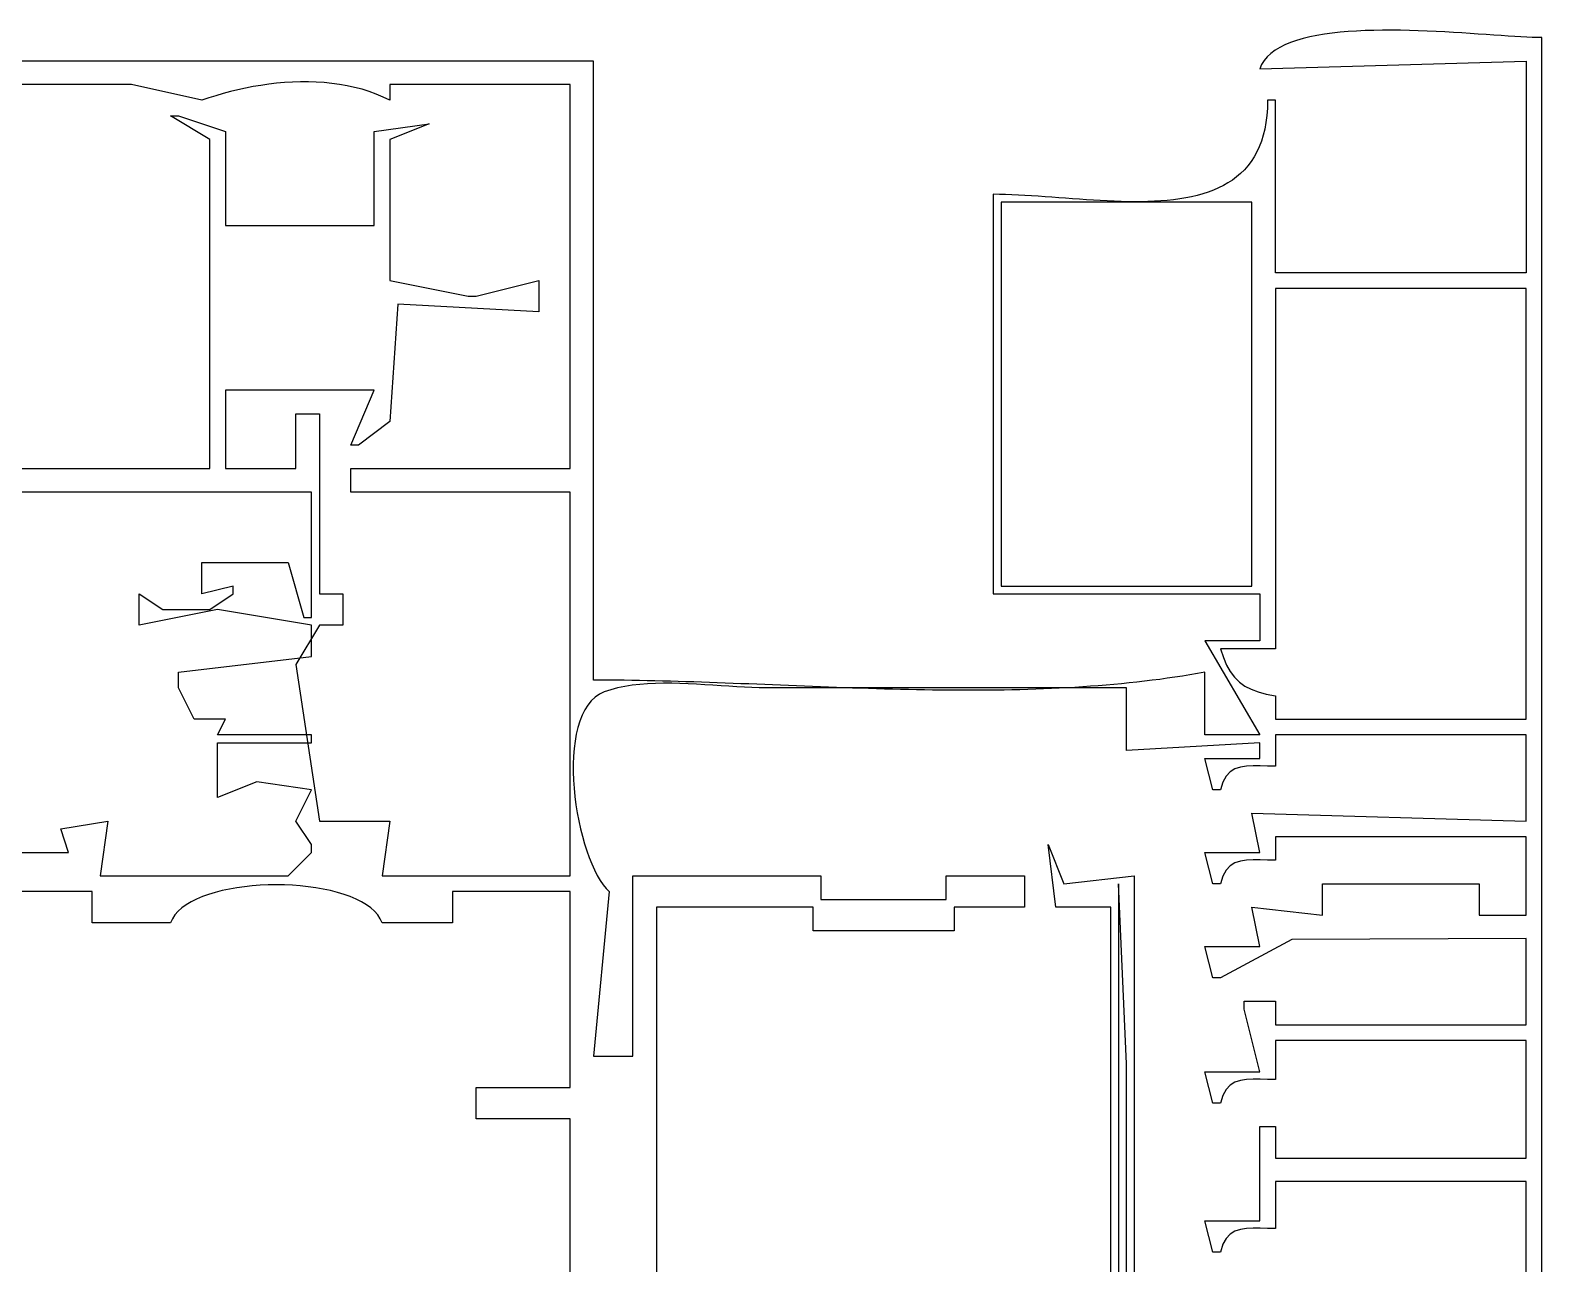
# Model space of a CAD drawing. Header units: metres. Extents: x 249 to 997, y 92 to 756.
# Drawn here: x 673.1 to 866, y 595.5 to 752.9 of the extents above; entities that cross this region are included whole.
import ezdxf

# ---------------------------------------------------------------- set-up
doc = ezdxf.new("R2010")
doc.units = ezdxf.units.M

msp = doc.modelspace()

# ---------------------------------------------------------------- linework, layer by layer
for p, q in [((838.2615, 752.4349), (837.3125, 752.2766)), ((839.2458, 752.5689), (838.2615, 752.4349)), ((840.2619, 752.6801), (839.2458, 752.5689)), ((841.3062, 752.7699), (840.2619, 752.6801)), ((842.375, 752.8395), (841.3062, 752.7699)), ((843.4647, 752.8904), (842.375, 752.8395)), ((844.5718, 752.9239), (843.4647, 752.8904)), ((845.6926, 752.9414), (844.5718, 752.9239)), ((846.8235, 752.9441), (845.6926, 752.9414)), ((847.9608, 752.9335), (846.8235, 752.9441)), ((849.1011, 752.911), (847.9608, 752.9335)), ((850.2406, 752.8778), (849.1011, 752.911)), ((851.3758, 752.8353), (850.2406, 752.8778)), ((852.503, 752.785), (851.3758, 752.8353)), ((853.6186, 752.728), (852.503, 752.785)), ((854.7191, 752.6659), (853.6186, 752.728)), ((855.8008, 752.5999), (854.7191, 752.6659)), ((856.86, 752.5314), (855.8008, 752.5999)), ((857.8933, 752.4617), (856.86, 752.5314)), ((858.8969, 752.3923), (857.8933, 752.4617)), ((859.8672, 752.3244), (858.8969, 752.3923)), ((832.5642, 750.744), (831.9641, 750.3787)), ((833.225, 751.0757), (832.5642, 750.744)), ((833.9428, 751.375), (833.225, 751.0757)), ((834.7141, 751.6435), (833.9428, 751.375)), ((835.5352, 751.8823), (834.7141, 751.6435)), ((836.4026, 752.0929), (835.5352, 751.8823)), ((837.3125, 752.2766), (836.4026, 752.0929)), ((860.8007, 752.2594), (859.8672, 752.3244)), ((861.6938, 752.1987), (860.8007, 752.2594)), ((862.5427, 752.1436), (861.6938, 752.1987)), ((863.344, 752.0955), (862.5427, 752.1436)), ((864.094, 752.0557), (863.344, 752.0955)), ((864.789, 752.0256), (864.094, 752.0557)), ((865.4256, 752.0066), (864.789, 752.0256)), ((866, 752), (865.4256, 752.0066)), ((866, 547), (866, 752)), ((745, 749), (662, 749)), ((745, 670), (745, 749)), ((830, 748), (864, 749)), ((830.2425, 748.5538), (830, 748)), ((830.5639, 749.0673), (830.2425, 748.5538)), ((830.9603, 749.5417), (830.5639, 749.0673)), ((831.4282, 749.9784), (830.9603, 749.5417)), ((831.9641, 750.3787), (831.4282, 749.9784)), ((864, 749), (864, 722)), ((686, 746), (658, 746)), ((695, 744), (686, 746)), ((697.6985, 744.8574), (696.7779, 744.5881)), ((698.6373, 745.1086), (697.6985, 744.8574)), ((699.5925, 745.3405), (698.6373, 745.1086)), ((700.562, 745.5518), (699.5925, 745.3405)), ((701.5438, 745.7412), (700.562, 745.5518)), ((702.5357, 745.9075), (701.5438, 745.7412)), ((703.5359, 746.0495), (702.5357, 745.9075)), ((704.5423, 746.166), (703.5359, 746.0495)), ((705.5528, 746.2556), (704.5423, 746.166)), ((706.5654, 746.3171), (705.5528, 746.2556)), ((707.5781, 746.3494), (706.5654, 746.3171)), ((708.5889, 746.3512), (707.5781, 746.3494)), ((709.5957, 746.3211), (708.5889, 746.3512)), ((710.5965, 746.2581), (709.5957, 746.3211)), ((711.5894, 746.1608), (710.5965, 746.2581)), ((712.5721, 746.0279), (711.5894, 746.1608)), ((713.5428, 745.8584), (712.5721, 746.0279)), ((714.4994, 745.6509), (713.5428, 745.8584)), ((715.4399, 745.4041), (714.4994, 745.6509)), ((716.3622, 745.1169), (715.4399, 745.4041)), ((717.2643, 744.7879), (716.3622, 745.1169)), ((718.1443, 744.416), (717.2643, 744.7879)), ((742, 746), (719, 746)), ((719, 746), (719, 744)), ((742, 697), (742, 746)), ((695.8777, 744.3018), (695, 744)), ((696.7779, 744.5881), (695.8777, 744.3018)), ((719, 744), (718.1443, 744.416)), ((830.9767, 743.0092), (830.909, 742.0684)), ((831, 744), (830.9767, 743.0092)), ((832, 744), (831, 744)), ((832, 722), (832, 744)), ((696, 739), (691, 742)), ((691, 742), (692, 742)), ((692, 742), (698, 740)), ((717, 740), (724, 741)), ((724, 741), (719, 739)), ((830.7981, 741.1761), (830.6452, 740.3313)), ((830.909, 742.0684), (830.7981, 741.1761)), ((696, 697), (696, 739)), ((698, 740), (698, 728)), ((717, 728), (717, 740)), ((719, 739), (719, 721)), ((830.4514, 739.5328), (830.2178, 738.7793)), ((830.6452, 740.3313), (830.4514, 739.5328)), ((829.6363, 737.4026), (829.2906, 736.7769)), ((829.9457, 738.0696), (829.6363, 737.4026)), ((830.2178, 738.7793), (829.9457, 738.0696)), ((828.048, 735.1366), (827.5692, 734.6647)), ((828.4953, 735.6452), (828.048, 735.1366)), ((828.9099, 736.1915), (828.4953, 735.6452)), ((829.2906, 736.7769), (828.9099, 736.1915)), ((825.3622, 733.119), (824.7433, 732.812)), ((825.9554, 733.4565), (825.3622, 733.119)), ((826.5218, 733.8258), (825.9554, 733.4565)), ((827.0601, 734.2281), (826.5218, 733.8258)), ((827.5692, 734.6647), (827.0601, 734.2281)), ((796.7802, 731.9938), (796, 732)), ((796, 732), (796, 681)), ((797.5758, 731.9761), (796.7802, 731.9938)), ((798.3855, 731.9482), (797.5758, 731.9761)), ((799.2081, 731.9111), (798.3855, 731.9482)), ((800.0425, 731.8661), (799.2081, 731.9111)), ((800.8875, 731.8145), (800.0425, 731.8661)), ((801.7419, 731.7573), (800.8875, 731.8145)), ((802.6046, 731.6959), (801.7419, 731.7573)), ((803.4743, 731.6314), (802.6046, 731.6959)), ((804.35, 731.565), (803.4743, 731.6314)), ((805.2305, 731.4979), (804.35, 731.565)), ((806.1145, 731.4313), (805.2305, 731.4979)), ((807.0009, 731.3665), (806.1145, 731.4313)), ((807.8886, 731.3046), (807.0009, 731.3665)), ((808.7763, 731.2468), (807.8886, 731.3046)), ((809.6629, 731.1944), (808.7763, 731.2468)), ((810.5473, 731.1485), (809.6629, 731.1944)), ((811.4282, 731.1104), (810.5473, 731.1485)), ((812.3045, 731.0812), (811.4282, 731.1104)), ((816.5759, 731.1114), (815.7402, 731.0778)), ((817.4, 731.1611), (816.5759, 731.1114)), ((818.2112, 731.2282), (817.4, 731.1611)), ((819.0085, 731.3139), (818.2112, 731.2282)), ((819.7907, 731.4193), (819.0085, 731.3139)), ((820.5565, 731.5457), (819.7907, 731.4193)), ((821.3048, 731.6943), (820.5565, 731.5457)), ((822.0345, 731.8663), (821.3048, 731.6943)), ((822.7444, 732.0628), (822.0345, 731.8663)), ((823.4333, 732.2852), (822.7444, 732.0628)), ((824.1, 732.5345), (823.4333, 732.2852)), ((824.7433, 732.812), (824.1, 732.5345)), ((797, 731), (797, 682)), ((829, 731), (797, 731)), ((813.175, 731.0621), (812.3045, 731.0812)), ((814.0386, 731.0544), (813.175, 731.0621)), ((814.8941, 731.0592), (814.0386, 731.0544)), ((815.7402, 731.0778), (814.8941, 731.0592)), ((829, 682), (829, 731)), ((698, 728), (717, 728)), ((864, 722), (832, 722)), ((719, 721), (729, 719)), ((730, 719), (738, 721)), ((738, 721), (738, 717)), ((832, 720), (832, 674)), ((864, 720), (832, 720)), ((864, 665), (864, 720)), ((720, 718), (719, 703)), ((738, 717), (720, 718)), ((729, 719), (730, 719)), ((717, 707), (698, 707)), ((698, 707), (698, 697)), ((714, 700), (717, 707)), ((707, 697), (707, 704)), ((707, 704), (710, 704)), ((710, 704), (710, 681)), ((719, 703), (715, 700)), ((715, 700), (714, 700)), ((658, 697), (696, 697)), ((698, 697), (707, 697)), ((714, 694), (714, 697)), ((714, 697), (742, 697)), ((709, 694), (658, 694)), ((709, 678), (709, 694)), ((742, 694), (714, 694)), ((742, 645), (742, 694)), ((695, 681), (695, 685)), ((695, 685), (706, 685)), ((706, 685), (708, 678)), ((687, 677), (687, 681)), ((687, 681), (690, 679)), ((699, 682), (695, 681)), ((696, 679), (699, 681)), ((699, 681), (699, 682)), ((710, 681), (713, 681)), ((713, 681), (713, 677)), ((796, 681), (830, 681)), ((797, 682), (829, 682)), ((830, 681), (830, 675)), ((697, 679), (687, 677)), ((690, 679), (695, 679)), ((695, 679), (696, 679)), ((709, 677), (697, 679)), ((708, 678), (709, 678)), ((710, 677), (707, 672)), ((709, 673), (709, 677)), ((713, 677), (710, 677)), ((830, 675), (823, 675)), ((823, 675), (830, 663)), ((832, 674), (825, 674)), ((825, 674), (825.3656, 672.8854)), ((692, 671), (709, 673)), ((707, 672), (710, 652)), ((825.3656, 672.8854), (825.7795, 671.9139)), ((825.7795, 671.9139), (826.2514, 671.0748)), ((692, 670), (692, 671)), ((692, 669), (692, 670)), ((745.967, 669.9982), (745, 670)), ((746.9371, 669.9932), (745.967, 669.9982)), ((747.91, 669.985), (746.9371, 669.9932)), ((748.8858, 669.9737), (747.91, 669.985)), ((749.8642, 669.9596), (748.8858, 669.9737)), ((750.8453, 669.9427), (749.8642, 669.9596)), ((750.8823, 669.4539), (749.9116, 669.3426)), ((751.8289, 669.9233), (750.8453, 669.9427)), ((751.8768, 669.5312), (750.8823, 669.4539)), ((752.815, 669.9013), (751.8289, 669.9233)), ((752.8911, 669.5779), (751.8768, 669.5312)), ((753.8035, 669.8771), (752.815, 669.9013)), ((753.9214, 669.5976), (752.8911, 669.5779)), ((754.7943, 669.8507), (753.8035, 669.8771)), ((754.9637, 669.5938), (753.9214, 669.5976)), ((755.7873, 669.8223), (754.7943, 669.8507)), ((756.0143, 669.5701), (754.9637, 669.5938)), ((756.7824, 669.7921), (755.7873, 669.8223)), ((757.0692, 669.5299), (756.0143, 669.5701)), ((757.7795, 669.7601), (756.7824, 669.7921)), ((758.1245, 669.4768), (757.0692, 669.5299)), ((758.7787, 669.7266), (757.7795, 669.7601)), ((759.1763, 669.4144), (758.1245, 669.4768)), ((759.7797, 669.6916), (758.7787, 669.7266)), ((760.2208, 669.346), (759.1763, 669.4144)), ((760.7825, 669.6554), (759.7797, 669.6916)), ((761.7871, 669.618), (760.7825, 669.6554)), ((762.7932, 669.5796), (761.7871, 669.618)), ((763.8009, 669.5404), (762.7932, 669.5796)), ((764.8101, 669.5005), (763.8009, 669.5404)), ((765.8207, 669.4601), (764.8101, 669.5005)), ((766.8325, 669.4192), (765.8207, 669.4601)), ((767.8456, 669.3781), (766.8325, 669.4192)), ((768.8598, 669.3369), (767.8456, 669.3781)), ((811.3762, 669.4425), (810.3896, 669.3564)), ((812.3603, 669.5349), (811.3762, 669.4425)), ((813.3418, 669.6335), (812.3603, 669.5349)), ((814.3208, 669.7386), (813.3418, 669.6335)), ((815.2971, 669.8504), (814.3208, 669.7386)), ((816.2705, 669.9689), (815.2971, 669.8504)), ((817.2411, 670.0943), (816.2705, 669.9689)), ((818.2088, 670.2268), (817.2411, 670.0943)), ((819.1734, 670.3664), (818.2088, 670.2268)), ((820.1349, 670.5134), (819.1734, 670.3664)), ((821.0933, 670.6679), (820.1349, 670.5134)), ((822.0483, 670.83), (821.0933, 670.6679)), ((823, 671), (822.0483, 670.83)), ((823, 663), (823, 671)), ((826.2514, 671.0748), (826.791, 670.3571)), ((826.791, 670.3571), (827.4081, 669.7503)), ((827.4081, 669.7503), (828.1127, 669.2434)), ((694, 665), (692, 669)), ((745.1867, 667.8191), (744.691, 667.3543)), ((745.7372, 668.1983), (745.1867, 667.8191)), ((746.3441, 668.4861), (745.7372, 668.1983)), ((747.1809, 668.7689), (746.3441, 668.4861)), ((748.057, 669.0036), (747.1809, 668.7689)), ((748.9686, 669.1937), (748.057, 669.0036)), ((749.9116, 669.3426), (748.9686, 669.1937)), ((761.254, 669.2754), (760.2208, 669.346)), ((762.2722, 669.2059), (761.254, 669.2754)), ((763.2713, 669.1412), (762.2722, 669.2059)), ((764.2475, 669.0847), (763.2713, 669.1412)), ((765.197, 669.04), (764.2475, 669.0847)), ((766.1157, 669.0105), (765.197, 669.04)), ((767, 669), (766.1157, 669.0105)), ((813, 669), (767, 669)), ((769.8751, 669.2957), (768.8598, 669.3369)), ((770.8913, 669.2547), (769.8751, 669.2957)), ((771.9084, 669.2141), (770.8913, 669.2547)), ((772.9263, 669.1739), (771.9084, 669.2141)), ((773.945, 669.1343), (772.9263, 669.1739)), ((774.9642, 669.0955), (773.945, 669.1343)), ((775.984, 669.0576), (774.9642, 669.0955)), ((777.0043, 669.0208), (775.984, 669.0576)), ((778.025, 668.9851), (777.0043, 669.0208)), ((779.0459, 668.9509), (778.025, 668.9851)), ((780.0671, 668.9181), (779.0459, 668.9509)), ((781.0884, 668.8869), (780.0671, 668.9181)), ((782.1098, 668.8576), (781.0884, 668.8869)), ((783.1311, 668.8302), (782.1098, 668.8576)), ((784.1523, 668.8049), (783.1311, 668.8302)), ((785.1733, 668.7818), (784.1523, 668.8049)), ((786.194, 668.7611), (785.1733, 668.7818)), ((787.2144, 668.7429), (786.194, 668.7611)), ((788.2343, 668.7273), (787.2144, 668.7429)), ((789.2536, 668.7146), (788.2343, 668.7273)), ((790.2724, 668.7049), (789.2536, 668.7146)), ((791.2904, 668.6982), (790.2724, 668.7049)), ((792.3077, 668.6948), (791.2904, 668.6982)), ((793.3241, 668.6948), (792.3077, 668.6948)), ((794.3395, 668.6984), (793.3241, 668.6948)), ((795.354, 668.7056), (794.3395, 668.6984)), ((796.3673, 668.7167), (795.354, 668.7056)), ((797.3794, 668.7317), (796.3673, 668.7167)), ((798.3902, 668.7509), (797.3794, 668.7317)), ((799.3996, 668.7744), (798.3902, 668.7509)), ((800.4076, 668.8022), (799.3996, 668.7744)), ((801.4141, 668.8347), (800.4076, 668.8022)), ((802.419, 668.8718), (801.4141, 668.8347)), ((803.4221, 668.9139), (802.419, 668.8718)), ((804.4235, 668.9609), (803.4221, 668.9139)), ((805.423, 669.0131), (804.4235, 668.9609)), ((806.4205, 669.0705), (805.423, 669.0131)), ((807.4161, 669.1335), (806.4205, 669.0705)), ((808.4095, 669.202), (807.4161, 669.1335)), ((809.4007, 669.2762), (808.4095, 669.202)), ((810.3896, 669.3564), (809.4007, 669.2762)), ((813, 661), (813, 669)), ((828.1127, 669.2434), (828.9143, 668.8257)), ((828.9143, 668.8257), (829.8229, 668.4864)), ((829.8229, 668.4864), (830.8482, 668.2147)), ((830.8482, 668.2147), (832, 668)), ((832, 668), (832, 665)), ((743.8575, 666.1913), (743.5165, 665.5048)), ((744.2485, 666.8098), (743.8575, 666.1913)), ((744.691, 667.3543), (744.2485, 666.8098)), ((698, 665), (694, 665)), ((697, 663), (698, 665)), ((742.9783, 663.9513), (742.7778, 663.0959)), ((743.224, 664.7562), (742.9783, 663.9513)), ((743.5165, 665.5048), (743.224, 664.7562)), ((832, 665), (864, 665)), ((709, 663), (697, 663)), ((697, 655), (697, 662)), ((697, 662), (709, 662)), ((709, 662), (709, 663)), ((742.6209, 662.196), (742.5062, 661.2574)), ((742.7778, 663.0959), (742.6209, 662.196)), ((830, 662), (813, 661)), ((830, 663), (823, 663)), ((830, 660), (830, 662)), ((864, 663), (832, 663)), ((832, 663), (832, 659)), ((864, 652), (864, 663)), ((742.4319, 660.286), (742.3964, 659.2877)), ((742.5062, 661.2574), (742.4319, 660.286)), ((824, 656), (823, 660)), ((823, 660), (830, 660)), ((742.3964, 659.2877), (742.3983, 658.2682)), ((742.3983, 658.2682), (742.4359, 657.2335)), ((826.2275, 658.2867), (825.7109, 657.7389)), ((826.8395, 658.6612), (826.2275, 658.2867)), ((827.5375, 658.8934), (826.8395, 658.6612)), ((828.3126, 659.0141), (827.5375, 658.8934)), ((829.1555, 659.0543), (828.3126, 659.0141)), ((830.0571, 659.0447), (829.1555, 659.0543)), ((831.0083, 659.0163), (830.0571, 659.0447)), ((832, 659), (831.0083, 659.0163)), ((702, 657), (697, 655)), ((709, 656), (702, 657)), ((707, 652), (709, 656)), ((742.4359, 657.2335), (742.5076, 656.1895)), ((742.5076, 656.1895), (742.6119, 655.142)), ((825, 656), (824, 656)), ((825.2986, 656.9869), (825, 656)), ((825.7109, 657.7389), (825.2986, 656.9869)), ((742.6119, 655.142), (742.7471, 654.0969)), ((742.7471, 654.0969), (742.9116, 653.06)), ((742.9116, 653.06), (743.1039, 652.0372)), ((743.1039, 652.0372), (743.3224, 651.0344)), ((830, 648), (829, 653)), ((829, 653), (864, 652)), ((677, 651), (683, 652)), ((678, 648), (677, 651)), ((683, 652), (682, 645)), ((709, 649), (707, 652)), ((710, 652), (719, 652)), ((719, 652), (718, 645)), ((743.3224, 651.0344), (743.5655, 650.0574)), ((709, 648), (709, 649)), ((743.5655, 650.0574), (743.8316, 649.1122)), ((743.8316, 649.1122), (744.1192, 648.2045)), ((744.1192, 648.2045), (744.4265, 647.3403)), ((804, 641), (803, 649)), ((803, 649), (805, 644)), ((864, 650), (832, 650)), ((832, 650), (832, 647)), ((864, 640), (864, 650)), ((670, 648), (678, 648)), ((706, 645), (709, 648)), ((744.4265, 647.3403), (744.7521, 646.5254)), ((744.7521, 646.5254), (745.0944, 645.7656)), ((824, 644), (823, 648)), ((823, 648), (830, 648)), ((826.2275, 646.2866), (825.7109, 645.7388)), ((826.8395, 646.6612), (826.2275, 646.2866)), ((827.5375, 646.8934), (826.8395, 646.6612)), ((828.3126, 647.0141), (827.5375, 646.8934)), ((829.1555, 647.0542), (828.3126, 647.0141)), ((830.0571, 647.0447), (829.1555, 647.0542)), ((831.0083, 647.0163), (830.0571, 647.0447)), ((832, 647), (831.0083, 647.0163)), ((682, 645), (706, 645)), ((718, 645), (742, 645)), ((745.0944, 645.7656), (745.4517, 645.0669)), ((745.4517, 645.0669), (745.8225, 644.4352)), ((745.8225, 644.4352), (746.2052, 643.8762)), ((750, 622), (750, 645)), ((750, 645), (774, 645)), ((774, 645), (774, 642)), ((790, 642), (790, 645)), ((790, 645), (800, 645)), ((800, 645), (800, 641)), ((805, 644), (814, 645)), ((814, 645), (814, 571)), ((825.2986, 644.9869), (825, 644)), ((825.7109, 645.7388), (825.2986, 644.9869)), ((681, 643), (658, 643)), ((681, 639), (681, 643)), ((695.8602, 642.6489), (695.0644, 642.3636)), ((696.7027, 642.9042), (695.8602, 642.6489)), ((697.5866, 643.1294), (696.7027, 642.9042)), ((698.5068, 643.3246), (697.5866, 643.1294)), ((699.4582, 643.4898), (698.5068, 643.3246)), ((700.4354, 643.6249), (699.4582, 643.4898)), ((701.4334, 643.7301), (700.4354, 643.6249)), ((702.4469, 643.8051), (701.4334, 643.7301)), ((703.4709, 643.8502), (702.4469, 643.8051)), ((704.5, 643.8652), (703.4709, 643.8502)), ((705.529, 643.8502), (704.5, 643.8652)), ((706.553, 643.8051), (705.529, 643.8502)), ((707.5665, 643.7301), (706.553, 643.8051)), ((708.5645, 643.6249), (707.5665, 643.7301)), ((709.5417, 643.4898), (708.5645, 643.6249)), ((710.4931, 643.3246), (709.5417, 643.4898)), ((711.4133, 643.1294), (710.4931, 643.3246)), ((712.2972, 642.9042), (711.4133, 643.1294)), ((713.1397, 642.6489), (712.2972, 642.9042)), ((713.9355, 642.3636), (713.1397, 642.6489)), ((742, 643), (727, 643)), ((727, 643), (727, 639)), ((742, 618), (742, 643)), ((747, 643), (745, 622)), ((746.2052, 643.8762), (746.5982, 643.3958)), ((746.5982, 643.3958), (747, 643)), ((812, 644), (812, 572)), ((813, 621), (812, 644)), ((825, 644), (824, 644)), ((838, 640), (838, 644)), ((838, 644), (858, 644)), ((858, 644), (858, 640)), ((691.9668, 640.4866), (691.5598, 640.0211)), ((692.4515, 640.922), (691.9668, 640.4866)), ((693.0089, 641.3275), (692.4515, 640.922)), ((693.6336, 641.7029), (693.0089, 641.3275)), ((694.3205, 642.0482), (693.6336, 641.7029)), ((695.0644, 642.3636), (694.3205, 642.0482)), ((714.6794, 642.0482), (713.9355, 642.3636)), ((715.3663, 641.7029), (714.6794, 642.0482)), ((715.991, 641.3275), (715.3663, 641.7029)), ((716.5484, 640.922), (715.991, 641.3275)), ((717.0331, 640.4866), (716.5484, 640.922)), ((717.4401, 640.0211), (717.0331, 640.4866)), ((773, 641), (753, 641)), ((753, 641), (753, 579)), ((773, 638), (773, 641)), ((774, 642), (790, 642)), ((800, 641), (791, 641)), ((791, 641), (791, 638)), ((811, 641), (804, 641)), ((811, 574), (811, 641)), ((830, 636), (829, 641)), ((829, 641), (838, 640)), ((691, 639), (681, 639)), ((691.2358, 639.5255), (691, 639)), ((691.5598, 640.0211), (691.2358, 639.5255)), ((717.7641, 639.5255), (717.4401, 640.0211)), ((718, 639), (717.7641, 639.5255)), ((727, 639), (718, 639)), ((858, 640), (864, 640)), ((791, 638), (773, 638)), ((834.0833, 636.8889), (825, 632)), ((864, 637), (834.0833, 636.8889)), ((864, 626), (864, 637)), ((824, 632), (823, 636)), ((823, 636), (830, 636)), ((825, 632), (824, 632)), ((828, 628), (828, 629)), ((828, 629), (832, 629)), ((832, 629), (832, 626)), ((830, 620), (828, 628)), ((832, 626), (864, 626)), ((864, 624), (832, 624)), ((832, 624), (832, 619)), ((864, 609), (864, 624)), ((745, 622), (750, 622)), ((813, 572), (813, 621)), ((824, 616), (823, 620)), ((823, 620), (830, 620)), ((730, 614), (730, 618)), ((730, 618), (742, 618)), ((825.7109, 617.7388), (825.2986, 616.9869)), ((826.2275, 618.2866), (825.7109, 617.7388)), ((826.8395, 618.6612), (826.2275, 618.2866)), ((827.5375, 618.8934), (826.8395, 618.6612)), ((828.3126, 619.0141), (827.5375, 618.8934)), ((829.1555, 619.0542), (828.3126, 619.0141)), ((830.0571, 619.0447), (829.1555, 619.0542)), ((831.0083, 619.0163), (830.0571, 619.0447)), ((832, 619), (831.0083, 619.0163)), ((825, 616), (824, 616)), ((825.2986, 616.9869), (825, 616)), ((742, 614), (730, 614)), ((742, 588), (742, 614)), ((830, 601), (830, 613)), ((830, 613), (832, 613)), ((832, 613), (832, 609)), ((832, 609), (864, 609)), ((864, 606), (832, 606)), ((832, 606), (832, 600)), ((864, 590), (864, 606)), ((824, 597), (823, 601)), ((823, 601), (830, 601)), ((828.3126, 600.0141), (827.5375, 599.8934)), ((829.1555, 600.0543), (828.3126, 600.0141)), ((830.0571, 600.0447), (829.1555, 600.0543)), ((831.0083, 600.0163), (830.0571, 600.0447)), ((832, 600), (831.0083, 600.0163)), ((825.7109, 598.7389), (825.2986, 597.9869)), ((826.2275, 599.2867), (825.7109, 598.7389)), ((826.8395, 599.6612), (826.2275, 599.2867)), ((827.5375, 599.8934), (826.8395, 599.6612)), ((825, 597), (824, 597)), ((825.2986, 597.9869), (825, 597))]:
    msp.add_line(p, q)

doc.saveas('drawing.dxf')
